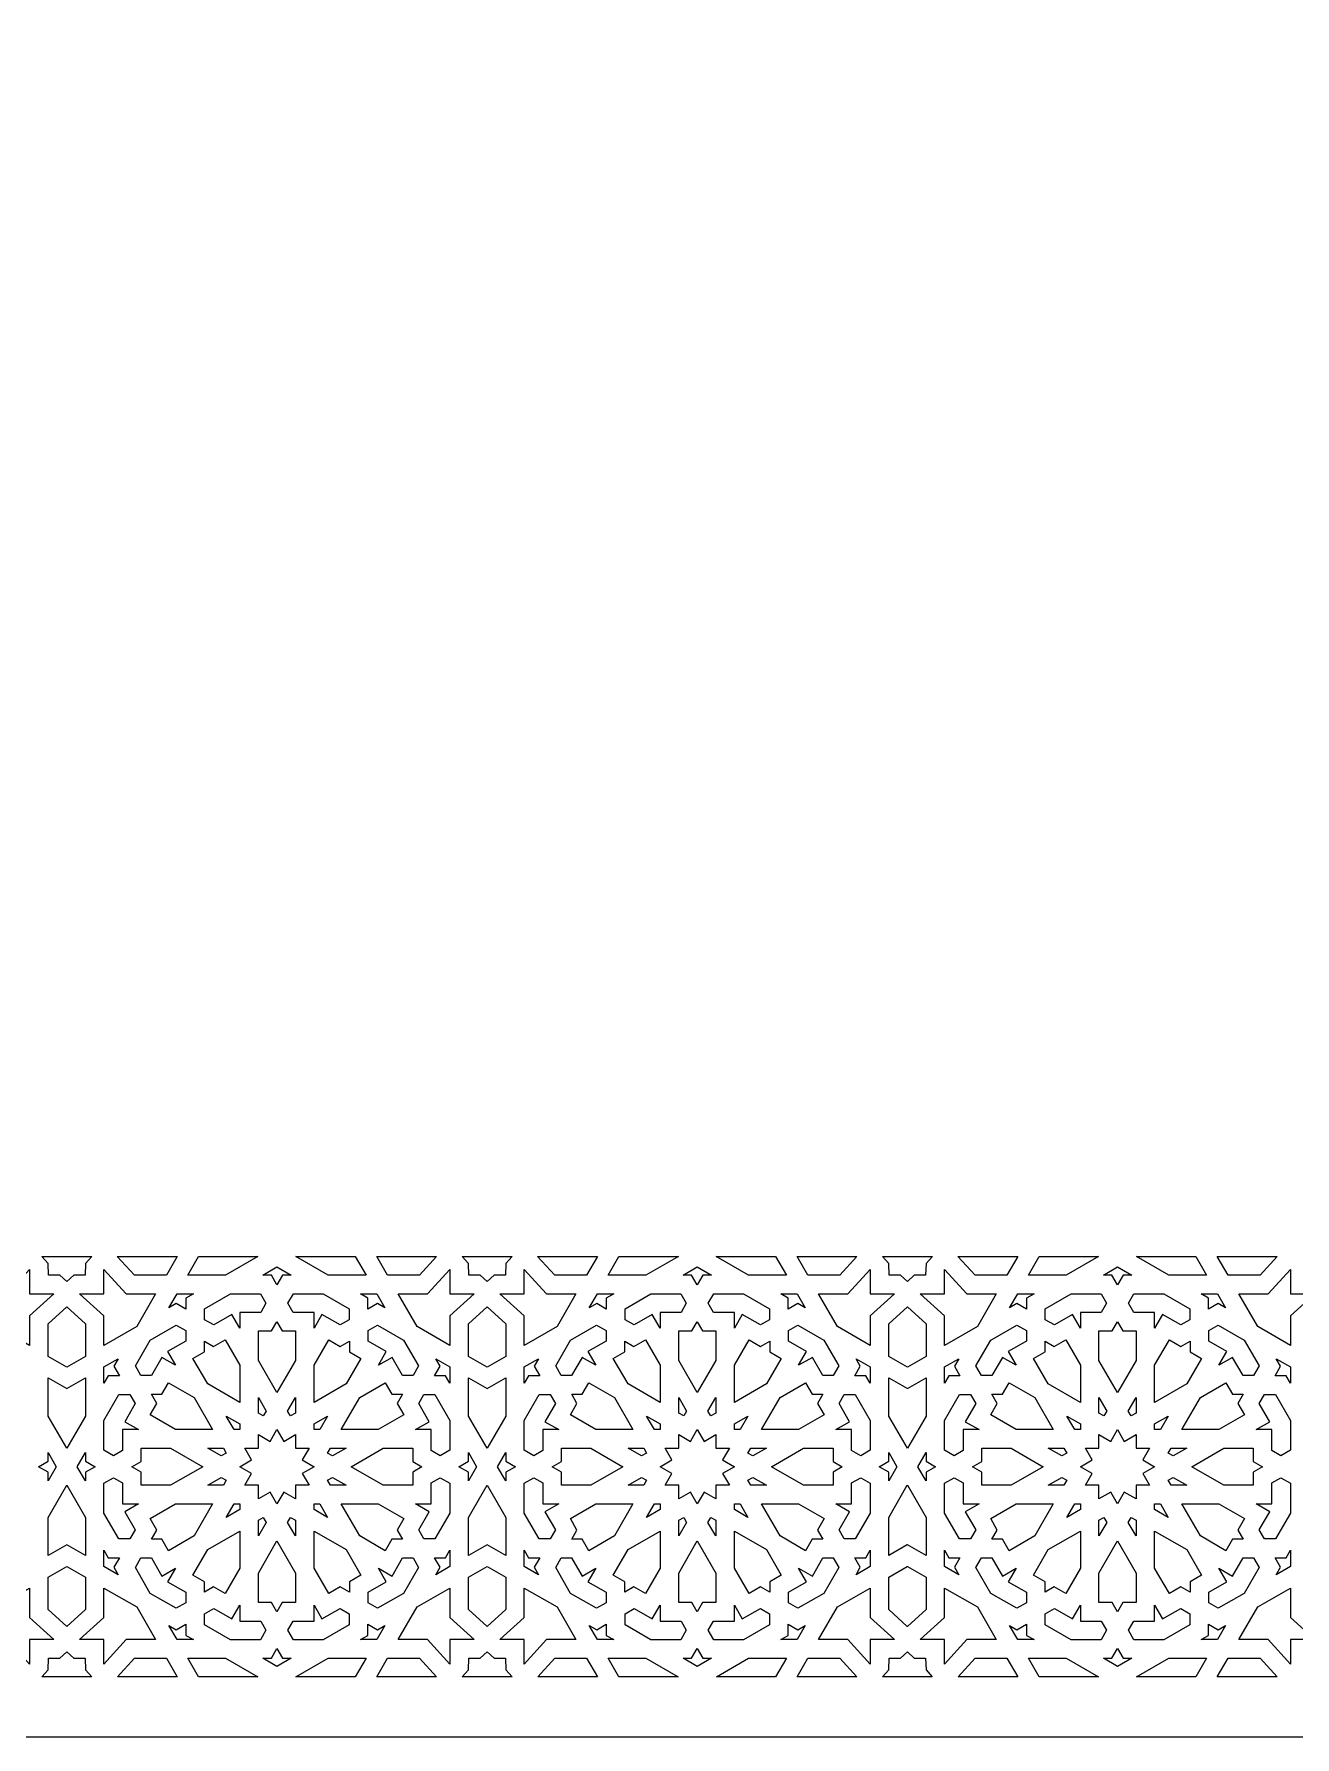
# Model space of a CAD drawing. Extents: x -430 to 430, y -1150 to 1150.
# Drawn here: x -215.4 to -5.4, y -1150 to -866.5 of the extents above; entities that cross this region are included whole.
import ezdxf

# ---------------------------------------------------------------- set-up
doc = ezdxf.new("R2010")
doc.units = 0
doc.layers.add('LAYER_1', color=18, linetype='CONTINUOUS')

msp = doc.modelspace()

# ---------------------------------------------------------------- linework, layer by layer
at = {"layer": 'LAYER_1'}
for points in [[(-430, -1150), (430, -1150), (430, 1150), (-430, 1150)], [(-206.89, -1071.17), (-206.95, -1073.11), (-208.84, -1073.11), (-210, -1074.15), (-211.15, -1073.11), (-213.04, -1073.11), (-213.1, -1071.17), (-214.16, -1070), (-205.83, -1070)], [(-193.41, -1073.11), (-198.74, -1073.11), (-201.58, -1070), (-191.61, -1070)], [(-183.54, -1073.11), (-189.84, -1073.11), (-188.04, -1070), (-178.15, -1070)], [(-172.64, -1073.11), (-174.07, -1073.11), (-175, -1074.72), (-175.92, -1073.11), (-177.35, -1073.11), (-175, -1071.75)], [(-160.15, -1073.11), (-166.45, -1073.11), (-171.84, -1070), (-161.95, -1070)], [(-151.26, -1073.11), (-156.58, -1073.11), (-158.38, -1070), (-148.41, -1070)], [(-136.89, -1071.17), (-136.95, -1073.11), (-138.84, -1073.11), (-139.99, -1074.15), (-141.15, -1073.11), (-143.04, -1073.11), (-143.1, -1071.17), (-144.16, -1070), (-135.82, -1070)], [(-123.41, -1073.11), (-128.73, -1073.11), (-131.57, -1070), (-121.61, -1070)], [(-113.54, -1073.11), (-119.83, -1073.11), (-118.04, -1070), (-108.14, -1070)], [(-102.63, -1073.11), (-104.06, -1073.11), (-104.99, -1074.72), (-105.92, -1073.11), (-107.35, -1073.11), (-104.99, -1071.75)], [(-90.15, -1073.11), (-96.44, -1073.11), (-101.84, -1070), (-91.95, -1070)], [(-81.25, -1073.11), (-86.57, -1073.11), (-88.37, -1070), (-78.41, -1070)], [(-66.89, -1071.17), (-66.95, -1073.11), (-68.84, -1073.11), (-69.99, -1074.15), (-71.15, -1073.11), (-73.03, -1073.11), (-73.09, -1071.17), (-74.16, -1070), (-65.82, -1070)], [(-53.41, -1073.11), (-58.73, -1073.11), (-61.57, -1070), (-51.61, -1070)], [(-43.54, -1073.11), (-49.83, -1073.11), (-48.04, -1070), (-38.14, -1070)], [(-32.63, -1073.11), (-34.06, -1073.11), (-34.99, -1074.72), (-35.92, -1073.11), (-37.35, -1073.11), (-34.99, -1071.75)], [(-20.15, -1073.11), (-26.44, -1073.11), (-31.84, -1070), (-21.95, -1070)], [(-11.25, -1073.11), (-16.57, -1073.11), (-18.37, -1070), (-8.41, -1070)], [(-216.19, -1076.21), (-212.14, -1076.21), (-216.19, -1079.91), (-216.19, -1084.81), (-221.64, -1081.66), (-224.79, -1076.21), (-219.89, -1076.21), (-216.19, -1072.16)], [(-200.1, -1076.21), (-195.2, -1076.21), (-198.35, -1081.66), (-203.8, -1084.81), (-203.8, -1079.91), (-207.85, -1076.21), (-203.8, -1076.21), (-203.8, -1072.16)], [(-146.19, -1076.21), (-142.14, -1076.21), (-146.19, -1079.91), (-146.19, -1084.81), (-151.64, -1081.66), (-154.79, -1076.21), (-149.89, -1076.21), (-146.19, -1072.16)], [(-130.1, -1076.21), (-125.19, -1076.21), (-128.34, -1081.66), (-133.79, -1084.81), (-133.79, -1079.91), (-137.85, -1076.21), (-133.79, -1076.21), (-133.79, -1072.16)], [(-76.19, -1076.21), (-72.14, -1076.21), (-76.19, -1079.91), (-76.19, -1084.81), (-81.64, -1081.66), (-84.79, -1076.21), (-79.89, -1076.21), (-76.19, -1072.16)], [(-60.1, -1076.21), (-55.19, -1076.21), (-58.34, -1081.66), (-63.79, -1084.81), (-63.79, -1079.91), (-67.85, -1076.21), (-63.79, -1076.21), (-63.79, -1072.16)], [(-6.19, -1076.21), (-2.14, -1076.21), (-6.19, -1079.91), (-6.19, -1084.81), (-11.64, -1081.66), (-14.79, -1076.21), (-9.89, -1076.21), (-6.19, -1072.16)], [(-190.14, -1076.92), (-190.14, -1078.78), (-191.75, -1077.85), (-192.99, -1078.57), (-191.63, -1076.21), (-188.9, -1076.21)], [(-176.82, -1077.79), (-177.69, -1079.3), (-181.18, -1079.3), (-181.18, -1081.94), (-182.5, -1079.65), (-185.52, -1081.4), (-187.03, -1080.53), (-187.03, -1078.7), (-182.71, -1076.21), (-177.73, -1076.21)], [(-162.96, -1078.7), (-162.96, -1080.53), (-164.47, -1081.4), (-167.49, -1079.65), (-168.81, -1081.94), (-168.81, -1079.3), (-172.3, -1079.3), (-173.17, -1077.79), (-172.26, -1076.21), (-167.28, -1076.21)], [(-157, -1078.57), (-158.24, -1077.85), (-159.85, -1078.78), (-159.85, -1076.92), (-161.09, -1076.21), (-158.37, -1076.21)], [(-120.14, -1076.92), (-120.14, -1078.78), (-121.74, -1077.85), (-122.98, -1078.57), (-121.62, -1076.21), (-118.9, -1076.21)], [(-106.82, -1077.79), (-107.69, -1079.3), (-111.17, -1079.3), (-111.17, -1081.94), (-112.49, -1079.65), (-115.51, -1081.4), (-117.02, -1080.53), (-117.02, -1078.7), (-112.71, -1076.21), (-107.73, -1076.21)], [(-92.96, -1078.7), (-92.96, -1080.53), (-94.47, -1081.4), (-97.49, -1079.65), (-98.81, -1081.94), (-98.81, -1079.3), (-102.29, -1079.3), (-103.17, -1077.79), (-102.25, -1076.21), (-97.27, -1076.21)], [(-87, -1078.57), (-88.24, -1077.85), (-89.84, -1078.78), (-89.84, -1076.92), (-91.08, -1076.21), (-88.36, -1076.21)], [(-50.14, -1076.92), (-50.14, -1078.78), (-51.74, -1077.85), (-52.98, -1078.57), (-51.62, -1076.21), (-48.9, -1076.21)], [(-36.82, -1077.79), (-37.69, -1079.3), (-41.17, -1079.3), (-41.17, -1081.94), (-42.49, -1079.65), (-45.51, -1081.4), (-47.02, -1080.53), (-47.02, -1078.7), (-42.71, -1076.21), (-37.73, -1076.21)], [(-22.96, -1078.7), (-22.96, -1080.53), (-24.47, -1081.4), (-27.49, -1079.65), (-28.81, -1081.94), (-28.81, -1079.3), (-32.29, -1079.3), (-33.17, -1077.79), (-32.25, -1076.21), (-27.27, -1076.21)], [(-17, -1078.57), (-18.24, -1077.85), (-19.84, -1078.78), (-19.84, -1076.92), (-21.08, -1076.21), (-18.36, -1076.21)], [(-206.89, -1081.22), (-206.89, -1086.63), (-210, -1088.41), (-213.1, -1086.63), (-213.1, -1081.22), (-210, -1078.4)], [(-136.89, -1081.22), (-136.89, -1086.63), (-139.99, -1088.41), (-143.1, -1086.63), (-143.1, -1081.22), (-139.99, -1078.4)], [(-66.89, -1081.22), (-66.89, -1086.63), (-69.99, -1088.41), (-73.09, -1086.63), (-73.09, -1081.22), (-69.99, -1078.4)], [(-190.18, -1082.35), (-190.18, -1084.09), (-193.2, -1085.84), (-191.89, -1088.12), (-194.17, -1086.8), (-195.91, -1089.82), (-197.66, -1089.82), (-198.57, -1088.23), (-196.08, -1083.92), (-191.77, -1081.43)], [(-174.11, -1082.4), (-171.91, -1082.4), (-171.91, -1087.3), (-175, -1092.64), (-178.08, -1087.3), (-178.08, -1082.4), (-175.88, -1082.4), (-175, -1080.87)], [(-153.91, -1083.92), (-151.42, -1088.23), (-152.33, -1089.82), (-154.08, -1089.82), (-155.82, -1086.8), (-158.1, -1088.12), (-156.79, -1085.84), (-159.81, -1084.09), (-159.81, -1082.35), (-158.22, -1081.43)], [(-120.18, -1082.35), (-120.18, -1084.09), (-123.2, -1085.84), (-121.88, -1088.12), (-124.16, -1086.8), (-125.91, -1089.82), (-127.65, -1089.82), (-128.57, -1088.23), (-126.08, -1083.92), (-121.76, -1081.43)], [(-104.11, -1082.4), (-101.9, -1082.4), (-101.9, -1087.3), (-104.99, -1092.64), (-108.08, -1087.3), (-108.08, -1082.4), (-105.87, -1082.4), (-104.99, -1080.87)], [(-83.9, -1083.92), (-81.42, -1088.23), (-82.33, -1089.82), (-84.07, -1089.82), (-85.82, -1086.8), (-88.1, -1088.12), (-86.78, -1085.84), (-89.8, -1084.09), (-89.8, -1082.35), (-88.22, -1081.43)], [(-50.18, -1082.35), (-50.18, -1084.09), (-53.2, -1085.84), (-51.88, -1088.12), (-54.17, -1086.8), (-55.91, -1089.82), (-57.65, -1089.82), (-58.57, -1088.23), (-56.08, -1083.92), (-51.77, -1081.43)], [(-34.11, -1082.4), (-31.9, -1082.4), (-31.9, -1087.3), (-34.99, -1092.64), (-38.08, -1087.3), (-38.08, -1082.4), (-35.88, -1082.4), (-34.99, -1080.87)], [(-13.91, -1083.92), (-11.42, -1088.23), (-12.33, -1089.82), (-14.07, -1089.82), (-15.82, -1086.8), (-18.1, -1088.12), (-16.78, -1085.84), (-19.8, -1084.09), (-19.8, -1082.35), (-18.22, -1081.43)], [(-181.18, -1088.12), (-181.18, -1094.3), (-186.53, -1091.21), (-188.98, -1086.97), (-187.07, -1085.87), (-187.07, -1084.1), (-185.54, -1084.98), (-183.63, -1083.88)], [(-164.45, -1084.98), (-162.92, -1084.1), (-162.92, -1085.87), (-161.01, -1086.97), (-163.46, -1091.21), (-168.81, -1094.3), (-168.81, -1088.12), (-166.36, -1083.88)], [(-111.17, -1088.12), (-111.17, -1094.3), (-116.52, -1091.21), (-118.97, -1086.97), (-117.06, -1085.87), (-117.06, -1084.1), (-115.53, -1084.98), (-113.62, -1083.88)], [(-94.45, -1084.98), (-92.92, -1084.1), (-92.92, -1085.87), (-91.01, -1086.97), (-93.46, -1091.21), (-98.81, -1094.3), (-98.81, -1088.12), (-96.36, -1083.88)], [(-41.17, -1088.12), (-41.17, -1094.3), (-46.52, -1091.21), (-48.97, -1086.97), (-47.06, -1085.87), (-47.06, -1084.1), (-45.53, -1084.98), (-43.63, -1083.88)], [(-24.45, -1084.98), (-22.92, -1084.1), (-22.92, -1085.87), (-21.01, -1086.97), (-23.46, -1091.21), (-28.81, -1094.3), (-28.81, -1088.12), (-26.36, -1083.88)], [(-202.16, -1088.26), (-201.23, -1089.86), (-203.08, -1089.86), (-203.8, -1091.1), (-203.8, -1088.38), (-201.44, -1087.02)], [(-146.19, -1088.38), (-146.19, -1091.1), (-146.91, -1089.86), (-148.76, -1089.86), (-147.83, -1088.26), (-148.55, -1087.02)], [(-132.15, -1088.26), (-131.23, -1089.86), (-133.08, -1089.86), (-133.79, -1091.1), (-133.79, -1088.38), (-131.44, -1087.02)], [(-76.19, -1088.38), (-76.19, -1091.1), (-76.9, -1089.86), (-78.76, -1089.86), (-77.83, -1088.26), (-78.55, -1087.02)], [(-62.15, -1088.26), (-61.23, -1089.86), (-63.08, -1089.86), (-63.79, -1091.1), (-63.79, -1088.38), (-61.44, -1087.02)], [(-6.19, -1088.38), (-6.19, -1091.1), (-6.9, -1089.86), (-8.76, -1089.86), (-7.83, -1088.26), (-8.55, -1087.02)], [(-206.89, -1096.57), (-210, -1101.91), (-213.1, -1096.57), (-213.1, -1090.2), (-210, -1091.98), (-206.89, -1090.2)], [(-188.79, -1093.48), (-185.7, -1098.82), (-191.88, -1098.82), (-196.12, -1096.37), (-195.02, -1094.47), (-195.9, -1092.94), (-194.14, -1092.94), (-193.04, -1091.03)], [(-155.85, -1092.94), (-154.09, -1092.94), (-154.97, -1094.47), (-153.87, -1096.37), (-158.11, -1098.82), (-164.29, -1098.82), (-161.2, -1093.48), (-156.95, -1091.03)], [(-136.89, -1096.57), (-139.99, -1101.91), (-143.1, -1096.57), (-143.1, -1090.2), (-139.99, -1091.98), (-136.89, -1090.2)], [(-118.79, -1093.48), (-115.7, -1098.82), (-121.87, -1098.82), (-126.12, -1096.37), (-125.02, -1094.47), (-125.9, -1092.94), (-124.13, -1092.94), (-123.03, -1091.03)], [(-85.85, -1092.94), (-84.08, -1092.94), (-84.96, -1094.47), (-83.86, -1096.37), (-88.11, -1098.82), (-94.28, -1098.82), (-91.19, -1093.48), (-86.95, -1091.03)], [(-66.89, -1096.57), (-69.99, -1101.91), (-73.09, -1096.57), (-73.09, -1090.2), (-69.99, -1091.98), (-66.89, -1090.2)], [(-48.79, -1093.48), (-45.7, -1098.82), (-51.88, -1098.82), (-56.12, -1096.37), (-55.02, -1094.47), (-55.9, -1092.94), (-54.13, -1092.94), (-53.03, -1091.03)], [(-15.85, -1092.94), (-14.08, -1092.94), (-14.96, -1094.47), (-13.86, -1096.37), (-18.11, -1098.82), (-24.28, -1098.82), (-21.19, -1093.48), (-16.95, -1091.03)], [(-198.61, -1094.49), (-200.35, -1097.51), (-198.07, -1098.82), (-200.7, -1098.82), (-200.7, -1102.31), (-202.21, -1103.18), (-203.8, -1102.27), (-203.8, -1097.29), (-201.31, -1092.98), (-199.48, -1092.98)], [(-176.78, -1095.74), (-177.26, -1096.56), (-178.08, -1096.09), (-178.08, -1093.49)], [(-171.91, -1096.09), (-172.73, -1096.56), (-173.21, -1095.74), (-171.91, -1093.49)], [(-146.19, -1097.29), (-146.19, -1102.27), (-147.78, -1103.18), (-149.29, -1102.31), (-149.29, -1098.82), (-151.92, -1098.82), (-149.64, -1097.51), (-151.38, -1094.49), (-150.51, -1092.98), (-148.68, -1092.98)], [(-128.6, -1094.49), (-130.35, -1097.51), (-128.06, -1098.82), (-130.7, -1098.82), (-130.7, -1102.31), (-132.21, -1103.18), (-133.79, -1102.27), (-133.79, -1097.29), (-131.3, -1092.98), (-129.47, -1092.98)], [(-106.78, -1095.74), (-107.25, -1096.56), (-108.08, -1096.09), (-108.08, -1093.49)], [(-101.9, -1096.09), (-102.73, -1096.56), (-103.2, -1095.74), (-101.9, -1093.49)], [(-76.19, -1097.29), (-76.19, -1102.27), (-77.77, -1103.18), (-79.28, -1102.31), (-79.28, -1098.82), (-81.92, -1098.82), (-79.63, -1097.51), (-81.38, -1094.49), (-80.51, -1092.98), (-78.68, -1092.98)], [(-58.6, -1094.49), (-60.35, -1097.51), (-58.06, -1098.82), (-60.7, -1098.82), (-60.7, -1102.31), (-62.21, -1103.18), (-63.79, -1102.27), (-63.79, -1097.29), (-61.31, -1092.98), (-59.48, -1092.98)], [(-36.78, -1095.74), (-37.26, -1096.56), (-38.08, -1096.09), (-38.08, -1093.49)], [(-31.9, -1096.09), (-32.73, -1096.56), (-33.2, -1095.74), (-31.9, -1093.49)], [(-6.19, -1097.29), (-6.19, -1102.27), (-7.77, -1103.18), (-9.28, -1102.31), (-9.28, -1098.82), (-11.92, -1098.82), (-9.64, -1097.51), (-11.38, -1094.49), (-10.51, -1092.98), (-8.68, -1092.98)], [(-181.18, -1097.87), (-181.18, -1098.83), (-182.13, -1098.83), (-183.43, -1096.57)], [(-167.86, -1098.83), (-168.81, -1098.83), (-168.81, -1097.87), (-166.56, -1096.57)], [(-111.17, -1097.87), (-111.17, -1098.83), (-112.13, -1098.83), (-113.43, -1096.57)], [(-97.86, -1098.83), (-98.81, -1098.83), (-98.81, -1097.87), (-96.55, -1096.57)], [(-41.17, -1097.87), (-41.17, -1098.83), (-42.13, -1098.83), (-43.43, -1096.57)], [(-27.86, -1098.83), (-28.81, -1098.83), (-28.81, -1097.87), (-26.55, -1096.57)], [(-173.86, -1100.79), (-171.91, -1099.66), (-171.91, -1101.92), (-169.65, -1101.92), (-170.78, -1103.88), (-168.82, -1105.01), (-170.78, -1106.14), (-169.65, -1108.09), (-171.91, -1108.09), (-171.91, -1110.35), (-173.86, -1109.22), (-175, -1111.18), (-176.13, -1109.22), (-178.08, -1110.35), (-178.08, -1108.09), (-180.34, -1108.09), (-179.21, -1106.14), (-181.17, -1105.01), (-179.21, -1103.88), (-180.34, -1101.92), (-178.08, -1101.92), (-178.08, -1099.66), (-176.13, -1100.79), (-175, -1098.83)], [(-103.86, -1100.79), (-101.9, -1099.66), (-101.9, -1101.92), (-99.64, -1101.92), (-100.77, -1103.88), (-98.81, -1105.01), (-100.77, -1106.14), (-99.64, -1108.09), (-101.9, -1108.09), (-101.9, -1110.35), (-103.86, -1109.22), (-104.99, -1111.18), (-106.12, -1109.22), (-108.08, -1110.35), (-108.08, -1108.09), (-110.34, -1108.09), (-109.21, -1106.14), (-111.17, -1105.01), (-109.21, -1103.88), (-110.34, -1101.92), (-108.08, -1101.92), (-108.08, -1099.66), (-106.12, -1100.79), (-104.99, -1098.83)], [(-33.86, -1100.79), (-31.9, -1099.66), (-31.9, -1101.92), (-29.64, -1101.92), (-30.77, -1103.88), (-28.81, -1105.01), (-30.77, -1106.14), (-29.64, -1108.09), (-31.9, -1108.09), (-31.9, -1110.35), (-33.86, -1109.22), (-34.99, -1111.18), (-36.12, -1109.22), (-38.08, -1110.35), (-38.08, -1108.09), (-40.34, -1108.09), (-39.21, -1106.14), (-41.17, -1105.01), (-39.21, -1103.88), (-40.34, -1101.92), (-38.08, -1101.92), (-38.08, -1099.66), (-36.12, -1100.79), (-34.99, -1098.83)], [(-211.74, -1105.01), (-213.1, -1107.36), (-213.1, -1105.93), (-214.7, -1105.01), (-213.1, -1104.08), (-213.1, -1102.65)], [(-206.89, -1104.08), (-205.29, -1105.01), (-206.89, -1105.93), (-206.89, -1107.36), (-208.25, -1105.01), (-206.89, -1102.65)], [(-187.36, -1105.01), (-192.71, -1108.09), (-197.61, -1108.09), (-197.61, -1105.89), (-199.14, -1105.01), (-197.61, -1104.12), (-197.61, -1101.92), (-192.71, -1101.92)], [(-183.44, -1102.75), (-184.27, -1103.22), (-186.52, -1101.92), (-183.92, -1101.92)], [(-165.72, -1103.22), (-166.55, -1102.75), (-166.07, -1101.92), (-163.47, -1101.92)], [(-152.38, -1104.12), (-150.85, -1105.01), (-152.38, -1105.89), (-152.38, -1108.09), (-157.28, -1108.09), (-162.63, -1105.01), (-157.28, -1101.92), (-152.38, -1101.92)], [(-141.74, -1105.01), (-143.1, -1107.36), (-143.1, -1105.93), (-144.7, -1105.01), (-143.1, -1104.08), (-143.1, -1102.65)], [(-136.89, -1104.08), (-135.28, -1105.01), (-136.89, -1105.93), (-136.89, -1107.36), (-138.25, -1105.01), (-136.89, -1102.65)], [(-117.36, -1105.01), (-122.7, -1108.09), (-127.61, -1108.09), (-127.61, -1105.89), (-129.13, -1105.01), (-127.61, -1104.12), (-127.61, -1101.92), (-122.7, -1101.92)], [(-113.44, -1102.75), (-114.26, -1103.22), (-116.52, -1101.92), (-113.91, -1101.92)], [(-95.72, -1103.22), (-96.54, -1102.75), (-96.07, -1101.92), (-93.47, -1101.92)], [(-82.38, -1104.12), (-80.85, -1105.01), (-82.38, -1105.89), (-82.38, -1108.09), (-87.28, -1108.09), (-92.63, -1105.01), (-87.28, -1101.92), (-82.38, -1101.92)], [(-71.73, -1105.01), (-73.09, -1107.36), (-73.09, -1105.93), (-74.7, -1105.01), (-73.09, -1104.08), (-73.09, -1102.65)], [(-66.89, -1104.08), (-65.29, -1105.01), (-66.89, -1105.93), (-66.89, -1107.36), (-68.25, -1105.01), (-66.89, -1102.65)], [(-47.36, -1105.01), (-52.7, -1108.09), (-57.61, -1108.09), (-57.61, -1105.89), (-59.14, -1105.01), (-57.61, -1104.12), (-57.61, -1101.92), (-52.7, -1101.92)], [(-43.44, -1102.75), (-44.26, -1103.22), (-46.52, -1101.92), (-43.91, -1101.92)], [(-25.72, -1103.22), (-26.55, -1102.75), (-26.07, -1101.92), (-23.47, -1101.92)], [(-12.38, -1104.12), (-10.85, -1105.01), (-12.38, -1105.89), (-12.38, -1108.09), (-17.28, -1108.09), (-22.63, -1105.01), (-17.28, -1101.92), (-12.38, -1101.92)], [(-206.89, -1113.45), (-206.89, -1119.81), (-209.98, -1118.03), (-210, -1118.04), (-210.01, -1118.03), (-213.1, -1119.81), (-213.1, -1113.45), (-210.01, -1108.1), (-210, -1108.12), (-209.98, -1108.1)], [(-200.7, -1107.7), (-200.7, -1111.19), (-198.07, -1111.19), (-200.35, -1112.51), (-198.61, -1115.53), (-199.48, -1117.04), (-201.31, -1117.04), (-203.8, -1112.72), (-203.8, -1107.75), (-202.21, -1106.83)], [(-183.44, -1107.27), (-183.92, -1108.09), (-186.52, -1108.09), (-184.27, -1106.79)], [(-163.47, -1108.09), (-166.07, -1108.09), (-166.55, -1107.27), (-165.72, -1106.79)], [(-146.19, -1107.75), (-146.19, -1112.72), (-148.68, -1117.04), (-150.51, -1117.04), (-151.38, -1115.53), (-149.64, -1112.51), (-151.92, -1111.19), (-149.29, -1111.19), (-149.29, -1107.7), (-147.78, -1106.83)], [(-136.89, -1113.45), (-136.89, -1119.81), (-139.99, -1118.03), (-143.1, -1119.81), (-143.1, -1113.45), (-139.99, -1108.1)], [(-130.7, -1107.7), (-130.7, -1111.19), (-128.06, -1111.19), (-130.35, -1112.51), (-128.6, -1115.53), (-129.47, -1117.04), (-131.3, -1117.04), (-133.79, -1112.72), (-133.79, -1107.75), (-132.21, -1106.83)], [(-113.44, -1107.27), (-113.91, -1108.09), (-116.52, -1108.09), (-114.26, -1106.79)], [(-93.47, -1108.09), (-96.07, -1108.09), (-96.54, -1107.27), (-95.72, -1106.79)], [(-76.19, -1107.75), (-76.19, -1112.72), (-78.68, -1117.04), (-80.51, -1117.04), (-81.38, -1115.53), (-79.63, -1112.51), (-81.92, -1111.19), (-79.28, -1111.19), (-79.28, -1107.7), (-77.77, -1106.83)], [(-66.89, -1113.45), (-66.89, -1119.81), (-69.98, -1118.03), (-69.99, -1118.04), (-70.01, -1118.03), (-73.09, -1119.81), (-73.09, -1113.45), (-70.01, -1108.1), (-69.99, -1108.12), (-69.98, -1108.1)], [(-60.7, -1107.7), (-60.7, -1111.19), (-58.06, -1111.19), (-60.35, -1112.51), (-58.6, -1115.53), (-59.48, -1117.04), (-61.31, -1117.04), (-63.79, -1112.72), (-63.79, -1107.75), (-62.21, -1106.83)], [(-43.44, -1107.27), (-43.91, -1108.09), (-46.52, -1108.09), (-44.26, -1106.79)], [(-23.47, -1108.09), (-26.07, -1108.09), (-26.55, -1107.27), (-25.72, -1106.79)], [(-6.19, -1107.75), (-6.19, -1112.72), (-8.68, -1117.04), (-10.51, -1117.04), (-11.38, -1115.53), (-9.64, -1112.51), (-11.92, -1111.19), (-9.28, -1111.19), (-9.28, -1107.7), (-7.77, -1106.83)], [(-188.79, -1116.54), (-193.04, -1118.99), (-194.14, -1117.08), (-195.9, -1117.08), (-195.02, -1115.55), (-196.12, -1113.64), (-191.88, -1111.19), (-185.7, -1111.19)], [(-181.18, -1112.14), (-183.43, -1113.44), (-182.13, -1111.19), (-181.18, -1111.19)], [(-166.56, -1113.44), (-168.81, -1112.14), (-168.81, -1111.19), (-167.86, -1111.19)], [(-153.87, -1113.64), (-154.97, -1115.55), (-154.09, -1117.08), (-155.85, -1117.08), (-156.95, -1118.99), (-161.2, -1116.54), (-164.29, -1111.19), (-158.11, -1111.19)], [(-118.79, -1116.54), (-123.03, -1118.99), (-124.13, -1117.08), (-125.9, -1117.08), (-125.02, -1115.55), (-126.12, -1113.64), (-121.87, -1111.19), (-115.7, -1111.19)], [(-111.17, -1112.14), (-113.43, -1113.44), (-112.13, -1111.19), (-111.17, -1111.19)], [(-96.55, -1113.44), (-98.81, -1112.14), (-98.81, -1111.19), (-97.86, -1111.19)], [(-83.86, -1113.64), (-84.96, -1115.55), (-84.08, -1117.08), (-85.85, -1117.08), (-86.95, -1118.99), (-91.19, -1116.54), (-94.28, -1111.19), (-88.11, -1111.19)], [(-48.79, -1116.54), (-53.03, -1118.99), (-54.13, -1117.08), (-55.9, -1117.08), (-55.02, -1115.55), (-56.12, -1113.64), (-51.88, -1111.19), (-45.7, -1111.19)], [(-41.17, -1112.14), (-43.43, -1113.44), (-42.13, -1111.19), (-41.17, -1111.19)], [(-26.55, -1113.44), (-28.81, -1112.14), (-28.81, -1111.19), (-27.86, -1111.19)], [(-13.86, -1113.64), (-14.96, -1115.55), (-14.08, -1117.08), (-15.85, -1117.08), (-16.95, -1118.99), (-21.19, -1116.54), (-24.28, -1111.19), (-18.11, -1111.19)], [(-176.78, -1114.28), (-178.08, -1116.53), (-178.08, -1113.93), (-177.26, -1113.45)], [(-171.91, -1113.93), (-171.91, -1116.53), (-173.21, -1114.28), (-172.73, -1113.45)], [(-106.78, -1114.28), (-108.08, -1116.53), (-108.08, -1113.93), (-107.25, -1113.45)], [(-101.9, -1113.93), (-101.9, -1116.53), (-103.2, -1114.28), (-102.73, -1113.45)], [(-36.78, -1114.28), (-38.08, -1116.53), (-38.08, -1113.93), (-37.26, -1113.45)], [(-31.9, -1113.93), (-31.9, -1116.53), (-33.2, -1114.28), (-32.73, -1113.45)], [(-181.18, -1121.89), (-183.63, -1126.13), (-185.54, -1125.03), (-187.07, -1125.91), (-187.07, -1124.15), (-188.98, -1123.05), (-186.53, -1118.8), (-181.18, -1115.71)], [(-163.46, -1118.8), (-161.01, -1123.05), (-162.92, -1124.15), (-162.92, -1125.91), (-164.45, -1125.03), (-166.36, -1126.13), (-168.81, -1121.89), (-168.81, -1115.71)], [(-111.17, -1121.89), (-113.62, -1126.13), (-115.53, -1125.03), (-117.06, -1125.91), (-117.06, -1124.15), (-118.97, -1123.05), (-116.52, -1118.8), (-111.17, -1115.71)], [(-93.46, -1118.8), (-91.01, -1123.05), (-92.92, -1124.15), (-92.92, -1125.91), (-94.45, -1125.03), (-96.36, -1126.13), (-98.81, -1121.89), (-98.81, -1115.71)], [(-41.17, -1121.89), (-43.63, -1126.13), (-45.53, -1125.03), (-47.06, -1125.91), (-47.06, -1124.15), (-48.97, -1123.05), (-46.52, -1118.8), (-41.17, -1115.71)], [(-23.46, -1118.8), (-21.01, -1123.05), (-22.92, -1124.15), (-22.92, -1125.91), (-24.45, -1125.03), (-26.36, -1126.13), (-28.81, -1121.89), (-28.81, -1115.71)], [(-203.08, -1120.15), (-201.23, -1120.15), (-202.16, -1121.75), (-201.44, -1122.99), (-203.8, -1121.63), (-203.8, -1118.91)], [(-171.91, -1122.72), (-171.91, -1127.62), (-174.11, -1127.62), (-175, -1129.15), (-175.88, -1127.62), (-178.08, -1127.62), (-178.08, -1122.72), (-175, -1117.37)], [(-146.19, -1121.63), (-148.55, -1122.99), (-147.83, -1121.75), (-148.76, -1120.15), (-146.91, -1120.15), (-146.19, -1118.91)], [(-133.08, -1120.15), (-131.23, -1120.15), (-132.15, -1121.75), (-131.44, -1122.99), (-133.79, -1121.63), (-133.79, -1118.91)], [(-101.9, -1122.72), (-101.9, -1127.62), (-104.11, -1127.62), (-104.99, -1129.15), (-105.87, -1127.62), (-108.08, -1127.62), (-108.08, -1122.72), (-104.99, -1117.37)], [(-76.19, -1121.63), (-78.55, -1122.99), (-77.83, -1121.75), (-78.76, -1120.15), (-76.9, -1120.15), (-76.19, -1118.91)], [(-63.08, -1120.15), (-61.23, -1120.15), (-62.15, -1121.75), (-61.44, -1122.99), (-63.79, -1121.63), (-63.79, -1118.91)], [(-31.9, -1122.72), (-31.9, -1127.62), (-34.11, -1127.62), (-34.99, -1129.15), (-35.88, -1127.62), (-38.08, -1127.62), (-38.08, -1122.72), (-34.99, -1117.37)], [(-6.19, -1121.63), (-8.55, -1122.99), (-7.83, -1121.75), (-8.76, -1120.15), (-6.9, -1120.15), (-6.19, -1118.91)], [(-206.89, -1123.38), (-206.89, -1128.8), (-209.98, -1131.61), (-210, -1131.6), (-210.01, -1131.61), (-213.1, -1128.8), (-213.1, -1123.38), (-210.01, -1121.6), (-210, -1121.61), (-209.98, -1121.6)], [(-194.17, -1123.21), (-191.89, -1121.9), (-193.2, -1124.18), (-190.18, -1125.92), (-190.18, -1127.66), (-191.77, -1128.58), (-196.08, -1126.09), (-198.57, -1121.78), (-197.66, -1120.19), (-195.91, -1120.19)], [(-151.42, -1121.78), (-153.91, -1126.09), (-158.22, -1128.58), (-159.81, -1127.66), (-159.81, -1125.92), (-156.79, -1124.18), (-158.1, -1121.9), (-155.82, -1123.21), (-154.08, -1120.19), (-152.33, -1120.19)], [(-136.89, -1123.38), (-136.89, -1128.8), (-139.99, -1131.61), (-143.1, -1128.8), (-143.1, -1123.38), (-139.99, -1121.6)], [(-124.16, -1123.21), (-121.88, -1121.9), (-123.2, -1124.18), (-120.18, -1125.92), (-120.18, -1127.66), (-121.76, -1128.58), (-126.08, -1126.09), (-128.57, -1121.78), (-127.65, -1120.19), (-125.91, -1120.19)], [(-81.42, -1121.78), (-83.9, -1126.09), (-88.22, -1128.58), (-89.8, -1127.66), (-89.8, -1125.92), (-86.78, -1124.18), (-88.1, -1121.9), (-85.82, -1123.21), (-84.07, -1120.19), (-82.33, -1120.19)], [(-66.89, -1123.38), (-66.89, -1128.8), (-69.98, -1131.61), (-69.99, -1131.6), (-70.01, -1131.61), (-73.09, -1128.8), (-73.09, -1123.38), (-70.01, -1121.6), (-69.99, -1121.61), (-69.98, -1121.6)], [(-54.17, -1123.21), (-51.88, -1121.9), (-53.2, -1124.18), (-50.18, -1125.92), (-50.18, -1127.66), (-51.77, -1128.58), (-56.08, -1126.09), (-58.57, -1121.78), (-57.65, -1120.19), (-55.91, -1120.19)], [(-11.42, -1121.78), (-13.91, -1126.09), (-18.22, -1128.58), (-19.8, -1127.66), (-19.8, -1125.92), (-16.78, -1124.18), (-18.1, -1121.9), (-15.82, -1123.21), (-14.07, -1120.19), (-12.33, -1120.19)], [(-216.19, -1130.11), (-212.14, -1133.8), (-216.19, -1133.8), (-216.19, -1137.86), (-219.89, -1133.8), (-224.79, -1133.8), (-221.64, -1128.35), (-216.19, -1125.21)], [(-198.35, -1128.35), (-195.2, -1133.8), (-200.1, -1133.8), (-203.8, -1137.86), (-203.8, -1133.8), (-207.85, -1133.8), (-203.8, -1130.11), (-203.8, -1125.21)], [(-146.19, -1130.11), (-142.14, -1133.8), (-146.19, -1133.8), (-146.19, -1137.86), (-149.89, -1133.8), (-154.79, -1133.8), (-151.64, -1128.35), (-146.19, -1125.21)], [(-128.34, -1128.35), (-125.19, -1133.8), (-130.1, -1133.8), (-133.79, -1137.86), (-133.79, -1133.8), (-137.85, -1133.8), (-133.79, -1130.11), (-133.79, -1125.21)], [(-76.19, -1130.11), (-72.14, -1133.8), (-76.19, -1133.8), (-76.19, -1137.86), (-79.89, -1133.8), (-84.79, -1133.8), (-81.64, -1128.35), (-76.19, -1125.21)], [(-58.34, -1128.35), (-55.19, -1133.8), (-60.1, -1133.8), (-63.79, -1137.86), (-63.79, -1133.8), (-67.85, -1133.8), (-63.79, -1130.11), (-63.79, -1125.21)], [(-6.19, -1130.11), (-2.14, -1133.8), (-6.19, -1133.8), (-6.19, -1137.86), (-9.89, -1133.8), (-14.79, -1133.8), (-11.64, -1128.35), (-6.19, -1125.21)], [(-181.18, -1130.71), (-177.69, -1130.71), (-176.82, -1132.22), (-177.73, -1133.81), (-182.71, -1133.81), (-187.03, -1131.32), (-187.03, -1129.49), (-185.52, -1128.62), (-182.5, -1130.36), (-181.18, -1128.08)], [(-167.49, -1130.36), (-164.47, -1128.62), (-162.96, -1129.49), (-162.96, -1131.32), (-167.28, -1133.81), (-172.26, -1133.81), (-173.17, -1132.22), (-172.3, -1130.71), (-168.81, -1130.71), (-168.81, -1128.08)], [(-111.17, -1130.71), (-107.69, -1130.71), (-106.82, -1132.22), (-107.73, -1133.81), (-112.71, -1133.81), (-117.02, -1131.32), (-117.02, -1129.49), (-115.51, -1128.62), (-112.49, -1130.36), (-111.17, -1128.08)], [(-97.49, -1130.36), (-94.47, -1128.62), (-92.96, -1129.49), (-92.96, -1131.32), (-97.27, -1133.81), (-102.25, -1133.81), (-103.17, -1132.22), (-102.29, -1130.71), (-98.81, -1130.71), (-98.81, -1128.08)], [(-41.17, -1130.71), (-37.69, -1130.71), (-36.82, -1132.22), (-37.73, -1133.81), (-42.71, -1133.81), (-47.02, -1131.32), (-47.02, -1129.49), (-45.51, -1128.62), (-42.49, -1130.36), (-41.17, -1128.08)], [(-27.49, -1130.36), (-24.47, -1128.62), (-22.96, -1129.49), (-22.96, -1131.32), (-27.27, -1133.81), (-32.25, -1133.81), (-33.17, -1132.22), (-32.29, -1130.71), (-28.81, -1130.71), (-28.81, -1128.08)], [(-190.14, -1133.09), (-188.9, -1133.8), (-191.63, -1133.8), (-192.99, -1131.45), (-191.75, -1132.16), (-190.14, -1131.24)], [(-158.24, -1132.16), (-157, -1131.45), (-158.37, -1133.8), (-161.09, -1133.8), (-159.85, -1133.09), (-159.85, -1131.24)], [(-120.14, -1133.09), (-118.9, -1133.8), (-121.62, -1133.8), (-122.98, -1131.45), (-121.74, -1132.16), (-120.14, -1131.24)], [(-88.24, -1132.16), (-87, -1131.45), (-88.36, -1133.8), (-91.08, -1133.8), (-89.84, -1133.09), (-89.84, -1131.24)], [(-50.14, -1133.09), (-48.9, -1133.8), (-51.62, -1133.8), (-52.98, -1131.45), (-51.74, -1132.16), (-50.14, -1131.24)], [(-18.24, -1132.16), (-17, -1131.45), (-18.36, -1133.8), (-21.08, -1133.8), (-19.84, -1133.09), (-19.84, -1131.24)], [(-208.84, -1136.9), (-206.95, -1136.9), (-206.89, -1138.85), (-205.84, -1140), (-214.15, -1140), (-213.1, -1138.85), (-213.04, -1136.9), (-211.15, -1136.9), (-210, -1135.85)], [(-191.62, -1140), (-201.57, -1140), (-198.74, -1136.9), (-193.41, -1136.9)], [(-178.17, -1140), (-188.05, -1140), (-189.84, -1136.9), (-183.54, -1136.9)], [(-174.07, -1136.9), (-172.64, -1136.9), (-175, -1138.26), (-177.35, -1136.9), (-175.92, -1136.9), (-175, -1135.3)], [(-161.94, -1140), (-171.82, -1140), (-166.45, -1136.9), (-160.15, -1136.9)], [(-148.42, -1140), (-158.37, -1140), (-156.58, -1136.9), (-151.26, -1136.9)], [(-138.84, -1136.9), (-136.95, -1136.9), (-136.89, -1138.85), (-135.84, -1140), (-144.15, -1140), (-143.1, -1138.85), (-143.04, -1136.9), (-141.15, -1136.9), (-139.99, -1135.84)], [(-121.62, -1140), (-131.56, -1140), (-128.73, -1136.9), (-123.41, -1136.9)], [(-108.17, -1140), (-118.04, -1140), (-119.83, -1136.9), (-113.54, -1136.9)], [(-104.06, -1136.9), (-102.63, -1136.9), (-104.99, -1138.26), (-107.35, -1136.9), (-105.92, -1136.9), (-104.99, -1135.3)], [(-91.94, -1140), (-101.81, -1140), (-96.44, -1136.9), (-90.15, -1136.9)], [(-78.42, -1140), (-88.36, -1140), (-86.57, -1136.9), (-81.25, -1136.9)], [(-68.84, -1136.9), (-66.95, -1136.9), (-66.89, -1138.85), (-65.84, -1140), (-74.15, -1140), (-73.09, -1138.85), (-73.03, -1136.9), (-71.15, -1136.9), (-69.99, -1135.85)], [(-51.62, -1140), (-61.56, -1140), (-58.73, -1136.9), (-53.41, -1136.9)], [(-38.17, -1140), (-48.04, -1140), (-49.83, -1136.9), (-43.54, -1136.9)], [(-34.06, -1136.9), (-32.63, -1136.9), (-34.99, -1138.26), (-37.35, -1136.9), (-35.92, -1136.9), (-34.99, -1135.3)], [(-21.94, -1140), (-31.82, -1140), (-26.44, -1136.9), (-20.15, -1136.9)], [(-8.42, -1140), (-18.37, -1140), (-16.57, -1136.9), (-11.25, -1136.9)]]:
    msp.add_lwpolyline(points, close=True, dxfattribs=at)

doc.saveas('drawing.dxf')
